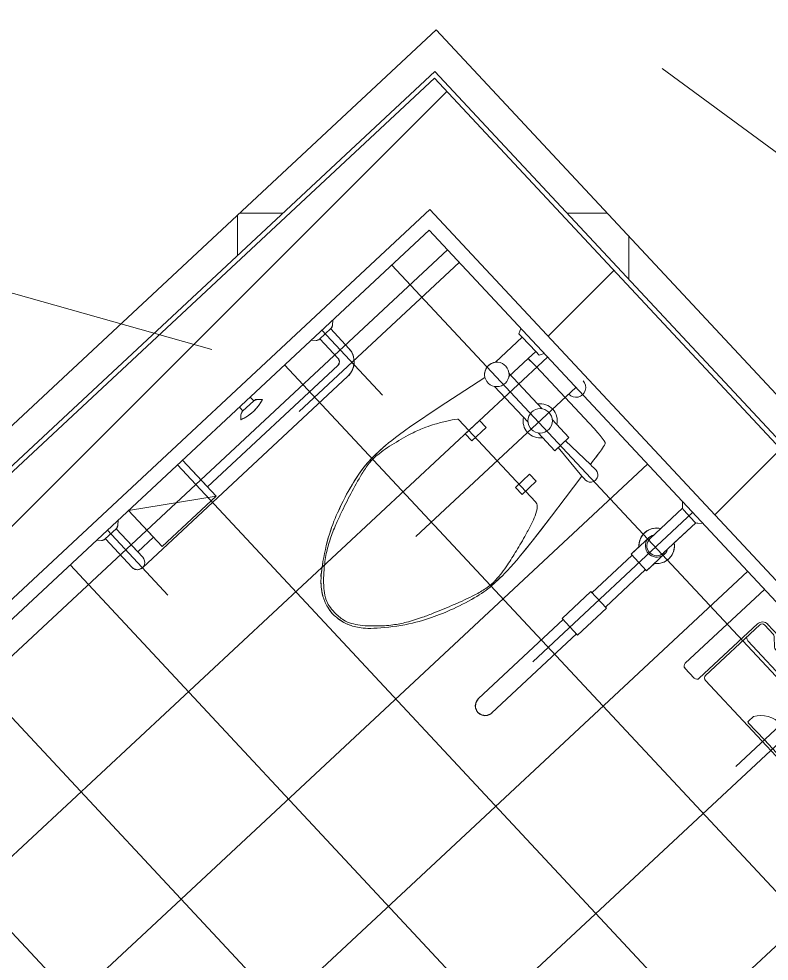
# Model space of a CAD drawing. Header units: millimetres. Extents: x -71377 to 516042, y -145869 to 441446.
# Drawn here: x 253523 to 255057, y 64020 to 65948 of the extents above; entities that cross this region are included whole.
import ezdxf

# ---------------------------------------------------------------- set-up
doc = ezdxf.new("R2010")
doc.units = ezdxf.units.MM
doc.header["$LTSCALE"] = 1000
doc.linetypes.add('_점선_M_', pattern=[3, 1.5, -1.5])
doc.linetypes.add('_점선_S_', pattern=[1.6, 0.8, -0.8])
for name, color, linetype, lineweight in [('A-hat', 251, 'Continuous', 5), ('A-insu', 251, 'Continuous', 5), ('A_bwall', 3, 'Continuous', 5), ('A_fnsh', 5, 'Continuous', 5), ('AA_dash_M_', 7, '_점선_M_', 5), ('AA_오픈', 8, '_점선_S_', 5), ('AA_위생', 4, 'Continuous', 5)]:
    doc.layers.add(name, color=color, linetype=linetype, lineweight=lineweight)
pattern_1 = [(45, (165969.5, 243949.9), (-353.5534, 353.5534), [])]
pattern_2 = [(0, (165969.5, 243949.9), (0, 800), []), (90, (165969.5, 243949.9), (-800, 5e-14), [])]

# ---------------------------------------------------------------- blocks, each defined once
blk = doc.blocks.new('위생기구_유아 - 위생기구_유아-V78-지반층 배치도')
at = {"layer": 'AA_위생'}
for p, q in [((225, 289.6), (225, 68.2)), ((450, 289.6), (450, 0)), ((675, 68.2), (675, 289.6)), ((271.6, 81.8), (271.6, 233.1)), ((278.8, 240.6), (303.9, 240.6)), ((281.5, 246.1), (617.9, 246.1)), ((308.8, 238.8), (325.5, 224.1)), ((574.5, 224.2), (591.2, 238.8)), ((596, 240.6), (621.1, 240.6)), ((628.4, 233.4), (628.4, 82.1)), ((633, 231.7), (633, 68.2)), ((267, 68.2), (267, 231.2)), ((330.3, 222.3), (569.7, 222.3)), ((278.8, 193.2), (621.2, 193.2)), ((422.5, 181.5), (450, 181.5)), ((427.1, 157.9), (427.1, 181.5)), ((450, 181.5), (477.3, 181.5)), ((472.9, 157.9), (472.9, 181.5)), ((413.3, 167.1), (413.3, 172.3)), ((477.5, 157.9), (422.7, 157.9)), ((486.7, 172.3), (486.7, 167.1)), ((399.6, 82), (399.6, 96.1)), ((450, 79.7), (402, 79.7)), ((498.2, 79.7), (450, 79.7)), ((500.4, 96.1), (500.4, 82.1)), ((232.2, 60.9), (259.8, 60.9)), ((621.2, 74.6), (279.3, 74.6)), ((640.2, 60.9), (667.8, 60.9))]:
    blk.add_line(p, q, dxfattribs=at)
for centre, radius, start, end in [((281.5, 231.7), 14.5, 90, 181.8243), ((278.8, 233.4), 7.23, 90, 182.4845), ((304, 233.4), 7.23, 48.6955, 91.0131), ((596, 233.4), 7.23, 90, 131.3096), ((618.5, 231.7), 14.5, 360, 92.6194), ((621.2, 233.4), 7.23, 0, 91.0131), ((330.3, 229.6), 7.23, 228.6955, 270), ((569.7, 229.6), 7.23, 270.0026, 311.3096), ((278.8, 200.4), 7.23, 216.8725, 270), ((621.2, 200.4), 7.23, 270.0026, 323.1327), ((422.5, 172.3), 9.17, 90, 180.4112), ((477.5, 172.3), 9.17, 360, 91.3293), ((422.5, 167.1), 9.17, 180, 271.3293), ((477.5, 167.1), 9.17, 270, 0.4112), ((450, 68.5), 57.5, 28.686, 151.3178), ((278.8, 81.8), 7.23, 180, 273.7338), ((401.9, 82), 2.29, 180, 273.5175), ((498.2, 82), 2.29, 270, 1.3455), ((621.2, 81.8), 7.23, 270, 2.4845), ((232.2, 68.2), 7.23, 180.0026, 270), ((259.8, 68.2), 7.23, 270.0026, 0), ((640.2, 68.2), 7.23, 180.0026, 270), ((667.8, 68.2), 7.23, 270.0026, 0)]:
    blk.add_arc(centre, radius, start, end, dxfattribs=at)
blk = doc.blocks.new('위생기구_큐비클_장애인_ - 위생기구_큐비클_장애인_-8238341-지반층 배치도')
at = {"layer": 'AA_위생'}
for p, q in [((-30, 0), (-30, -2195)), ((0, -2195), (0, 0)), ((-437.9, -14.5), (-38, -8)), ((-437.5, -44.5), (-437.9, -14.5)), ((-45.9, -8.1), (-77.9, -8.7)), ((-71.3, -1.9), (-46, -1.5)), ((-46, -1.5), (-45.9, -8.1)), ((-37.9, -8), (-45.9, -8.1)), ((-38, -8), (-37.5, -38)), ((-36.7, -33.3), (-36.7, -8)), ((-36.7, -8), (-30, -8)), ((-30, -8), (-30, 0)), ((-30, -8), (-30, -40)), ((-37.5, -38), (-437.5, -44.5)), ((-445.2, -58), (-445.3, -56)), ((-444, -52), (-444, -51.3)), ((-441.4, -48.6), (-436.7, -48.5)), ((-437.9, -55), (-436.7, -55.3)), ((-437.9, -55.2), (-436.7, -55.2)), ((-436.7, -55.2), (-437.9, -55.2)), ((-437.5, -44.5), (-397.5, -43.8)), ((-437.4, -48.5), (-437.5, -44.5)), ((-437.5, -44.5), (-437.3, -51.2)), ((-397.4, -47.8), (-437.4, -48.5)), ((-437.4, -55.8), (-437.1, -54.6)), ((-437.3, -55.8), (-437.3, -54.6)), ((-437.3, -54.6), (-437.3, -55.8)), ((-436.7, -48.5), (-432.1, -48.4)), ((-433.4, -48.5), (-399.4, -47.9)), ((-433.3, -55.1), (-433.4, -48.5)), ((-399.4, -47.9), (-433.3, -54.5)), ((-432.1, -48.4), (-433.2, -57.1)), ((-430.7, -63.9), (-428.7, -56.8)), ((-424.6, -54.5), (-400.9, -61)), ((-397.5, -43.8), (-397.4, -47.8)), ((-448, -94.4), (-440.1, -65.5)), ((-435.9, -59.8), (-443.2, -60)), ((-438.3, -59), (-440.1, -65.5)), ((-439, -61.6), (-440.1, -65.5)), ((-440.1, -65.5), (138.7, -223.8)), ((-440.1, -65.5), (-401.5, -76)), ((-400.5, -72.2), (-430.7, -63.9)), ((-425.8, -68.7), (-427.5, -64.8)), ((-400.5, -72.2), (-426.8, -65)), ((-425.9, -69.3), (-425.8, -68.7)), ((-401.5, -76), (-400.5, -72.2)), ((-398.5, -65.1), (-400.5, -72.2)), ((130.7, -252.7), (-448, -94.4)), ((3.7, -144.2), (-33.7, -144.2)), ((-33.7, -144.2), (-33.7, -184.2)), ((-27, -152.2), (-27, -158.8)), ((-21.7, -152.2), (-21.7, -158.8)), ((-9.7, -150.8), (-3, -150.8)), ((3.7, -250.8), (3.7, -144.2)), ((3.7, -168.2), (-33.7, -168.2)), ((3.7, -170.8), (-33.7, -170.8)), ((-32.3, -184.8), (-32.3, -162.2)), ((-32.3, -180.2), (-32.3, -166.8)), ((-32.3, -166.8), (2.3, -166.8)), ((-24.3, -166.8), (-32.3, -166.8)), ((-32.3, -166.8), (-32.3, -180.2)), ((-29, -158.8), (-27.7, -158.8)), ((-28.3, -188.2), (-28.3, -158.8)), ((-24.3, -162.2), (-24.3, -184.8)), ((-24.3, -180.2), (-24.3, -166.8)), ((-20.3, -161.5), (-20.3, -187.2)), ((-17.7, -160.2), (-19, -160.2)), ((-17.7, -158.2), (-17.7, -160.2)), ((-17.7, -166.8), (-17.7, -160.2)), ((-13, -157.5), (-17, -157.5)), ((-12.3, -160.2), (-12.3, -158.2)), ((-11, -160.2), (-12.3, -160.2)), ((-12.3, -166.8), (-12.3, -160.2)), ((-9.7, -156.2), (-3, -156.2)), ((-9.7, -161.5), (-9.7, -187.2)), ((-5.7, -184.8), (-5.7, -162.2)), ((2.3, -166.8), (-5.7, -166.8)), ((-5.7, -166.8), (-5.7, -180.2)), ((-2.3, -158.8), (-1, -158.8)), ((-1.7, -188.2), (-1.7, -158.8)), ((2.3, -162.2), (2.3, -184.8)), ((2.3, -166.8), (2.3, -180.2)), ((2.3, -180.2), (2.3, -166.8)), ((2.3, -180.2), (-32.3, -180.2)), ((-32.3, -180.2), (-24.3, -180.2)), ((-27.7, -188.2), (-29, -188.2)), ((-28.3, -192), (-28.3, -203)), ((-22.6, -189.9), (-27.2, -190.6)), ((-15, -193.5), (-25.7, -192.2)), ((-7.4, -189.9), (-2.8, -190.6)), ((-5.7, -180.2), (2.3, -180.2)), ((-1, -188.2), (-2.3, -188.2)), ((-1.7, -192), (-1.7, -203)), ((-33.7, -210.8), (-33.7, -250.8)), ((-32.3, -210.2), (-32.3, -232.8)), ((-27.7, -206.8), (-29, -206.8)), ((-27.2, -204.4), (-22.6, -205.1)), ((-15, -201.5), (-25.7, -202.8)), ((-24.3, -232.8), (-24.3, -210.2)), ((-20.3, -207.8), (-20.3, -233.5)), ((-15.6, -197.5), (-14.4, -197.5)), ((-15, -196.9), (-15, -198.1)), ((-9.7, -207.8), (-9.7, -233.5)), ((-2.8, -204.4), (-7.4, -205.1)), ((-5.7, -210.2), (-5.7, -232.8)), ((-1, -206.8), (-2.3, -206.8)), ((2.3, -232.8), (2.3, -210.2)), ((3.7, -224.2), (-33.7, -224.2)), ((3.7, -226.8), (-33.7, -226.8)), ((2.3, -214.8), (-32.3, -214.8)), ((-32.3, -214.8), (-32.3, -228.2)), ((-32.3, -228.2), (-32.3, -214.8)), ((-32.3, -214.8), (-24.3, -214.8)), ((-32.3, -228.2), (2.3, -228.2)), ((-24.3, -228.2), (-32.3, -228.2)), ((-24.3, -214.8), (-24.3, -228.2)), ((-17.7, -228.2), (-17.7, -234.8)), ((-12.3, -228.2), (-12.3, -234.8)), ((-5.7, -214.8), (2.3, -214.8)), ((2.3, -228.2), (-5.7, -228.2)), ((2.3, -228.2), (2.3, -214.8)), ((2.3, -214.8), (2.3, -228.2)), ((138.7, -223.8), (130.7, -252.7)), ((-29, -236.2), (-27.7, -236.2)), ((-27, -242.8), (-27, -236.2)), ((-21.7, -242.8), (-21.7, -236.2)), ((-17.7, -234.8), (-19, -234.8)), ((-17.7, -236.8), (-17.7, -234.8)), ((-13, -237.5), (-17, -237.5)), ((-11, -234.8), (-12.3, -234.8)), ((-12.3, -234.8), (-12.3, -236.8)), ((-9.7, -238.8), (-3, -238.8)), ((-9.7, -244.2), (-3, -244.2)), ((-2.3, -236.2), (-1, -236.2)), ((-33.7, -250.8), (3.7, -250.8)), ((5.5, -281.5), (1.5, -281.5)), ((1.5, -281.5), (1.5, -321.5)), ((5.5, -321.5), (5.5, -281.5)), ((5.5, -317.5), (5.5, -283.5)), ((5.5, -283.5), (11.5, -317.5)), ((5.5, -321.5), (1.5, -321.5)), ((1.5, -321.5), (8.2, -321.5)), ((8.2, -321.5), (1.5, -321.5)), ((1.5, -321.5), (5.5, -321.5)), ((1.5, -321.5), (1.5, -361.5)), ((5.5, -320.8), (5.5, -316.2)), ((5.5, -316.2), (14.2, -317.5)), ((12.1, -317.5), (5.5, -317.5)), ((5.5, -325.5), (5.5, -320.8)), ((11.6, -321.5), (12.7, -321.5)), ((12.7, -321.5), (11.6, -321.5)), ((11.6, -321.5), (12.7, -321.5)), ((12.1, -322.1), (12.1, -320.9)), ((12.1, -320.9), (12.1, -322.1)), ((12.1, -322.1), (12.1, -320.9)), ((16.8, -320.2), (16.8, -327.5)), ((5.5, -361.5), (5.5, -330.2)), ((5.5, -330.2), (12.8, -330.2)), ((5.5, -361.5), (5.5, -334.2)), ((8.8, -328.2), (8.2, -328.2)), ((14.8, -329.5), (12.8, -329.5)), ((16.1, -333.5), (16.1, -358.2)), ((1.5, -361.5), (5.5, -361.5)), ((12.8, -361.5), (5.5, -361.5)), ((-30, -400), (0, -400)), ((0, -400), (-30, -400)), ((3.7, -658.7), (-33.7, -658.7)), ((-33.7, -658.7), (-33.7, -698.7)), ((-29, -673.3), (-27.7, -673.3)), ((-28.3, -702.7), (-28.3, -673.3)), ((-27, -666.7), (-27, -673.3)), ((-21.7, -666.7), (-21.7, -673.3)), ((-17.7, -674.7), (-19, -674.7)), ((-17.7, -672.7), (-17.7, -674.7)), ((-17.7, -681.3), (-17.7, -674.7)), ((-13, -672), (-17, -672)), ((-12.3, -674.7), (-12.3, -672.7)), ((-11, -674.7), (-12.3, -674.7)), ((-12.3, -681.3), (-12.3, -674.7)), ((-9.7, -665.3), (-3, -665.3)), ((-9.7, -670.7), (-3, -670.7)), ((-2.3, -673.3), (-1, -673.3)), ((-1.7, -702.7), (-1.7, -673.3)), ((3.7, -765.3), (3.7, -658.7)), ((3.7, -682.7), (-33.7, -682.7)), ((3.7, -685.3), (-33.7, -685.3)), ((-32.3, -699.3), (-32.3, -676.7)), ((-32.3, -694.7), (-32.3, -681.3)), ((-32.3, -681.3), (2.3, -681.3)), ((-24.3, -681.3), (-32.3, -681.3)), ((-32.3, -681.3), (-32.3, -694.7)), ((-24.3, -676.7), (-24.3, -699.3)), ((-24.3, -694.7), (-24.3, -681.3)), ((-20.3, -676), (-20.3, -701.7)), ((-9.7, -676), (-9.7, -701.7)), ((-5.7, -699.3), (-5.7, -676.7)), ((2.3, -681.3), (-5.7, -681.3)), ((-5.7, -681.3), (-5.7, -694.7)), ((2.3, -676.7), (2.3, -699.3)), ((2.3, -681.3), (2.3, -694.7)), ((2.3, -694.7), (2.3, -681.3)), ((2.3, -694.7), (-32.3, -694.7)), ((-32.3, -694.7), (-24.3, -694.7)), ((-27.7, -702.7), (-29, -702.7)), ((-28.3, -706.5), (-28.3, -717.5)), ((-22.6, -704.4), (-27.2, -705.1)), ((-15, -708), (-25.7, -706.7)), ((-15.6, -712), (-14.4, -712)), ((-15, -711.4), (-15, -712.6)), ((-7.4, -704.4), (-2.8, -705.1)), ((-5.7, -694.7), (2.3, -694.7)), ((-1, -702.7), (-2.3, -702.7)), ((-1.7, -706.5), (-1.7, -717.5)), ((-33.7, -725.3), (-33.7, -765.3)), ((-32.3, -724.7), (-32.3, -747.3)), ((2.3, -729.3), (-32.3, -729.3)), ((-32.3, -729.3), (-32.3, -742.7)), ((-32.3, -742.7), (-32.3, -729.3)), ((-32.3, -729.3), (-24.3, -729.3)), ((-27.7, -721.3), (-29, -721.3)), ((-27.2, -718.9), (-22.6, -719.6)), ((-15, -716), (-25.7, -717.3)), ((-24.3, -747.3), (-24.3, -724.7)), ((-24.3, -729.3), (-24.3, -742.7)), ((-20.3, -722.3), (-20.3, -748)), ((-9.7, -722.3), (-9.7, -748)), ((-2.8, -718.9), (-7.4, -719.6)), ((-5.7, -724.7), (-5.7, -747.3)), ((-5.7, -729.3), (2.3, -729.3)), ((-1, -721.3), (-2.3, -721.3)), ((-1.7, -721.3), (-1.7, -750.7)), ((2.3, -747.3), (2.3, -724.7)), ((2.3, -742.7), (2.3, -729.3)), ((2.3, -729.3), (2.3, -742.7)), ((3.7, -738.7), (-33.7, -738.7)), ((3.7, -741.3), (-33.7, -741.3)), ((-32.3, -742.7), (2.3, -742.7)), ((-24.3, -742.7), (-32.3, -742.7)), ((-29, -750.7), (-27.7, -750.7)), ((-27, -757.3), (-27, -750.7)), ((-21.7, -757.3), (-21.7, -750.7)), ((-17.7, -749.3), (-19, -749.3)), ((-17.7, -742.7), (-17.7, -749.3)), ((-17.7, -751.3), (-17.7, -749.3)), ((-12.3, -742.7), (-12.3, -749.3)), ((-11, -749.3), (-12.3, -749.3)), ((-12.3, -749.3), (-12.3, -751.3)), ((2.3, -742.7), (-5.7, -742.7)), ((-2.3, -750.7), (-1, -750.7)), ((-33.7, -765.3), (3.7, -765.3)), ((-13, -752), (-17, -752)), ((-9.7, -753.3), (-3, -753.3)), ((-9.7, -758.7), (-3, -758.7)), ((-30, -1000), (0, -1000))]:
    blk.add_line(p, q, dxfattribs=at)
for centre, radius in [((-437.3, -55.2), 4), ((-437.3, -55.2), 4), ((-437.3, -55.2), 2.67), ((-437.3, -55.2), 2.67), ((-437.3, -55.2), 2.67), ((-428, -59.1), 2.67), ((-15, -197.5), 6.67), ((-15, -197.5), 5.33), ((-7, -184.2), 4), ((-7, -184.2), 2), ((-23, -220.2), 4), ((-23, -220.2), 2), ((12.1, -321.5), 4), ((12.1, -321.5), 4), ((12.1, -321.5), 2.67), ((12.1, -321.5), 2.67), ((12.1, -321.5), 2.67), ((-15, -712), 6.67), ((-15, -712), 5.33), ((-7, -698.7), 4), ((-7, -698.7), 2), ((-23, -734.7), 4), ((-23, -734.7), 2)]:
    blk.add_circle(centre, radius, dxfattribs=at)
for centre, radius, start, end in [((-71.2, -8.6), 6.67, 90.9654, 180.7768), ((-30, -33.3), 6.67, 180, 270), ((-446.3, -53.5), 2.74, 292.1472, 32.9137), ((-441.3, -51.3), 2.67, 90.9654, 180.9654), ((-435.9, -57.2), 2.67, 270.9654, 0.9654), ((-423.2, -55.4), 10.2, 184.7885, 249.4834), ((-425.5, -57.7), 3.33, 74.7045, 164.7045), ((-443.2, -58), 2, 180.9654, 270.9654), ((-401.7, -64.2), 3.33, 344.7045, 74.7045), ((-24.3, -152.2), 2.67, 360, 180), ((-9.7, -153.5), 2.67, 90, 270), ((-3, -153.5), 2.67, 270, 90), ((-29, -162.2), 3.33, 90, 180), ((-27.7, -162.2), 3.33, 0, 90), ((-24.3, -158.8), 2.67, 180, 0), ((-19, -161.5), 1.33, 90, 180), ((-17, -158.2), 0.667, 90, 180), ((-13, -158.2), 0.667, 0, 90), ((-11, -161.5), 1.33, 0, 90), ((-2.3, -162.2), 3.33, 90, 180), ((-1, -162.2), 3.33, 0, 90), ((-25, -183.5), 8.69, 184.3987, 265.6013), ((-29, -184.8), 3.33, 180, 270), ((-27, -192), 1.33, 99.4623, 180), ((-27.7, -184.8), 3.33, 270, 0), ((-23, -187.2), 2.67, 279.4623, 360), ((-7, -187.2), 2.67, 180, 260.5377), ((-2.3, -184.8), 3.33, 180, 270), ((-3, -192), 1.33, 0, 80.5377), ((-1, -184.8), 3.33, 270, 360), ((-25, -211.5), 8.69, 94.3987, 175.6013), ((-29, -210.2), 3.33, 90, 180), ((-27, -203), 1.33, 180, 260.5377), ((-27.7, -210.2), 3.33, 0, 90), ((-23, -207.8), 2.67, 0, 80.5377), ((-15, -197.5), 4, 270, 90), ((-7, -207.8), 2.67, 99.4623, 180), ((-2.3, -210.2), 3.33, 90, 180), ((-3, -203), 1.33, 279.4623, 0), ((-1, -210.2), 3.33, 0, 90), ((-1.9, -214.9), 0.0667, 296.5651, 90), ((-29, -232.8), 3.33, 180, 270), ((-27.7, -232.8), 3.33, 270, 0), ((-24.3, -236.2), 2.67, 0, 180), ((-24.3, -242.8), 2.67, 180, 0), ((-19, -233.5), 1.33, 180, 270), ((-17, -236.8), 0.667, 180, 270), ((-13, -236.8), 0.667, 270, 0), ((-9.7, -241.5), 2.67, 90, 270), ((-11, -233.5), 1.33, 270, 0), ((-2.3, -232.8), 3.33, 180, 270), ((-3, -241.5), 2.67, 270, 90), ((-1, -232.8), 3.33, 270, 0), ((8.2, -325.5), 2.67, 180, 270), ((10.3, -330.5), 2.74, 21.1818, 121.9483), ((14.2, -320.2), 2.67, 360, 90), ((14.8, -327.5), 2, 270, 0), ((12.8, -333.5), 3.33, 0, 90), ((12.8, -358.2), 3.33, 270, 0), ((-29, -676.7), 3.33, 90, 180), ((-27.7, -676.7), 3.33, 0, 90), ((-24.3, -666.7), 2.67, 0, 180), ((-24.3, -673.3), 2.67, 180, 360), ((-19, -676), 1.33, 90, 180), ((-17, -672.7), 0.667, 90, 180), ((-13, -672.7), 0.667, 0, 90), ((-9.7, -668), 2.67, 90, 270), ((-11, -676), 1.33, 0, 90), ((-2.3, -676.7), 3.33, 90, 180), ((-3, -668), 2.67, 270, 90), ((-1, -676.7), 3.33, 0, 90), ((-25, -698), 8.69, 184.3987, 265.6013), ((-29, -699.3), 3.33, 180, 270), ((-27, -706.5), 1.33, 99.4623, 180), ((-27.7, -699.3), 3.33, 270, 0), ((-23, -701.7), 2.67, 279.4623, 360), ((-15, -712), 4, 270, 90), ((-7, -701.7), 2.67, 180, 260.5377), ((-2.3, -699.3), 3.33, 180, 270), ((-3, -706.5), 1.33, 0, 80.5377), ((-1, -699.3), 3.33, 270, 0), ((-25, -726), 8.69, 94.3987, 175.6013), ((-29, -724.7), 3.33, 90, 180), ((-27, -717.5), 1.33, 180, 260.5377), ((-27.7, -724.7), 3.33, 360, 90), ((-23, -722.3), 2.67, 0, 80.5377), ((-7, -722.3), 2.67, 99.4623, 180), ((-2.3, -724.7), 3.33, 90, 180), ((-3, -717.5), 1.33, 279.4623, 360), ((-1, -724.7), 3.33, 360, 90), ((-29, -747.3), 3.33, 180, 270), ((-27.7, -747.3), 3.33, 270, 360), ((-24.3, -750.7), 2.67, 0, 180), ((-19, -748), 1.33, 180, 270), ((-17, -751.3), 0.667, 180, 270), ((-13, -751.3), 0.667, 270, 360), ((-11, -748), 1.33, 270, 0), ((-2.3, -747.3), 3.33, 180, 270), ((-1, -747.3), 3.33, 270, 360), ((-24.3, -757.3), 2.67, 180, 0), ((-9.7, -756), 2.67, 90, 270), ((-3, -756), 2.67, 270, 90)]:
    blk.add_arc(centre, radius, start, end, dxfattribs=at)
blk = doc.blocks.new('위생기구_장애인변기 - 위생기구_장애인변기-V76-지반층 배치도')
at = {"layer": 'AA_위생'}
for p, q in [((90, 0), (90, -447.2)), ((280, -10), (275, 0)), ((275, 0), (280, -10)), ((280, -10), (275, 0)), ((345, 0), (340, -10)), ((340, -10), (345, 0)), ((340, -10), (345, 0)), ((345, 0), (340, -10)), ((440, 0), (440, -447.2)), ((290, -10), (280, -10)), ((280, -10), (290, -10)), ((290, -10), (280, -10)), ((290, -85), (290, -10)), ((290, -85), (290, -10)), ((290, -10), (330, -10)), ((290, -10), (290, -85)), ((340, -10), (330, -10)), ((330, -10), (330, -31.3)), ((330, -31.3), (330, -10)), ((330, -10), (340, -10)), ((330, -31.3), (330, -10)), ((330, -10), (340, -10)), ((340, -10), (330, -10)), ((330, -10), (330, -31.3)), ((759.8, 0), (766.9, -7.1)), ((759.8, 0), (766.9, -7.1)), ((766.9, -7.1), (769.4, -9)), ((769.4, -9), (769.4, -69.6)), ((769.4, -9), (769.4, -100)), ((806, -10.1), (774, -10.1)), ((790, 0), (790, -447.2)), ((809.7, -9.3), (813.1, -7.1)), ((809.7, -69.7), (809.7, -9.3)), ((809.7, -9.3), (809.7, -100)), ((813.1, -7.1), (820.2, 0)), ((813.1, -7.1), (820.2, 0)), ((330, -31.3), (341.6, -30.6)), ((334.5, -31), (330, -31.3)), ((330, -31.3), (334.5, -31)), ((330, -85), (330, -31.3)), ((341.6, -30.6), (334.5, -31)), ((334.5, -31), (341.6, -30.6)), ((341.6, -30.6), (353.2, -30.2)), ((353.2, -30.2), (341.6, -30.6)), ((341.6, -30.6), (353.2, -30.2)), ((353.2, -30.2), (440, -30.2)), ((440, -30.2), (353.2, -30.2)), ((353.2, -30.2), (440, -30.2)), ((440, -30.1), (526.8, -30.1)), ((526.8, -30.2), (440, -30.2)), ((440, -30.2), (526.8, -30.2)), ((526.8, -30.1), (538.4, -30.6)), ((538.4, -30.6), (526.8, -30.2)), ((526.8, -30.2), (538.4, -30.6)), ((538.4, -30.6), (545.5, -31)), ((545.5, -31), (538.4, -30.6)), ((538.4, -30.6), (545.5, -31)), ((545.5, -31), (552.6, -31.5)), ((552.6, -31.5), (545.5, -31)), ((545.5, -31), (552.6, -31.5)), ((552.6, -31.5), (559.1, -32.1)), ((559.1, -32.1), (552.6, -31.5)), ((552.6, -31.5), (559.1, -32.1)), ((559.1, -32.1), (563.2, -33)), ((563.2, -33), (559.1, -32.1)), ((559.1, -32.1), (563.2, -33)), ((563.2, -33), (564.8, -34.7)), ((564.8, -34.7), (563.2, -33)), ((563.2, -33), (564.8, -34.7)), ((564.8, -34.7), (566.1, -37.6)), ((566.1, -37.6), (564.8, -34.7)), ((564.8, -34.7), (566.1, -37.6)), ((566.1, -37.6), (567.1, -41.1)), ((567.1, -41.1), (566.1, -37.6)), ((566.1, -37.6), (567.1, -41.1)), ((567.1, -41.1), (567.9, -44.7)), ((567.9, -44.7), (567.1, -41.1)), ((567.1, -41.1), (567.9, -44.7)), ((567.9, -44.7), (568.8, -49)), ((568.8, -49), (567.9, -44.7)), ((567.9, -44.7), (568.8, -49)), ((568.8, -49), (570.1, -55.5)), ((570.1, -55.5), (568.8, -49)), ((568.8, -49), (570.1, -55.5)), ((570.1, -55.5), (570.9, -59.7)), ((570.9, -59.7), (570.1, -55.5)), ((570.1, -55.5), (570.9, -59.7)), ((570.9, -59.7), (571.7, -64.5)), ((571.7, -64.2), (570.9, -59.7)), ((570.9, -59.7), (571.7, -64.2)), ((572.6, -69.2), (571.7, -64.2)), ((571.7, -64.2), (572.6, -69.2)), ((571.7, -64.5), (572.6, -69.2)), ((572.6, -69.2), (573.6, -75)), ((573.6, -75), (572.6, -69.2)), ((572.6, -69.2), (573.6, -75)), ((573.6, -75), (574.7, -80.9)), ((574.7, -80.9), (573.6, -75)), ((573.6, -75), (574.7, -80.9)), ((761.9, -76.3), (756.5, -84.7)), ((769.4, -69.6), (761.9, -76.3)), ((815.6, -74.6), (809.7, -69.7)), ((821.5, -82.6), (815.6, -74.6)), ((285.2, -96.7), (286.1, -92.6)), ((286.1, -92.6), (285.2, -96.7)), ((286.1, -92.6), (288.9, -86.8)), ((287.7, -88.6), (286.1, -92.6)), ((290, -85), (287.7, -88.6)), ((288.9, -86.8), (290, -85)), ((325, -80), (425, -80)), ((455, -80), (505, -80)), ((505, -80), (505, -120)), ((505, -90), (575.6, -85.8)), ((574.7, -80.9), (575.6, -85.8)), ((575.6, -85.8), (574.7, -80.9)), ((574.7, -80.9), (575.6, -85.8)), ((575.6, -85.8), (580.8, -85.5)), ((580.8, -85.5), (575.6, -85.8)), ((575.6, -85.8), (580.8, -85.5)), ((580.8, -85.5), (583.8, -85.4)), ((583.8, -85.4), (580.8, -85.5)), ((580.8, -85.5), (583.8, -85.4)), ((583.8, -85.4), (587.4, -85.2)), ((587.4, -85.2), (583.8, -85.4)), ((583.8, -85.4), (587.4, -85.2)), ((587.4, -85.2), (591.7, -85)), ((591.7, -85), (587.4, -85.2)), ((587.4, -85.2), (591.7, -85)), ((591.7, -85), (596, -85.9)), ((596, -85.9), (591.7, -85)), ((591.7, -85), (596, -85.9)), ((596, -85.9), (600, -88.1)), ((600, -88.1), (596, -85.9)), ((596, -85.9), (600, -88.1)), ((600, -88.1), (603, -91.1)), ((603, -91.1), (600, -88.1)), ((600, -88.1), (603, -91.1)), ((603.1, -91.2), (603, -91.1)), ((603, -91.1), (604.7, -94.2)), ((604.7, -94.2), (603, -91.1)), ((603, -91.1), (604.7, -94.2)), ((604.7, -94.2), (605.6, -96.8)), ((605.6, -96.8), (604.7, -94.2)), ((604.7, -94.2), (605.6, -96.8)), ((753.6, -94.2), (753.4, -104.2)), ((756.5, -84.7), (753.6, -94.2)), ((825, -92), (821.5, -82.6)), ((825.9, -102), (825, -92)), ((285.2, -96.7), (285, -101)), ((285, -101), (285.6, -105.2)), ((285.3, -103.1), (285.2, -96.7)), ((286.2, -107.3), (285.3, -103.1)), ((285.6, -105.2), (286.8, -109.3)), ((288.7, -113.1), (286.2, -107.3)), ((286.8, -109.3), (288.7, -113.1)), ((291.3, -116.6), (288.7, -113.1)), ((288.7, -113.1), (291.3, -116.6)), ((580.8, -114.5), (505, -110)), ((583.8, -114.6), (580.8, -114.5)), ((580.8, -114.5), (590.6, -170.6)), ((590.6, -170.6), (580.8, -114.5)), ((590.6, -170.6), (580.8, -114.5)), ((580.8, -114.5), (583.8, -114.6)), ((583.8, -114.6), (580.8, -114.5)), ((587.4, -114.8), (583.8, -114.6)), ((583.8, -114.6), (587.4, -114.8)), ((587.4, -114.8), (583.8, -114.6)), ((591.7, -115), (587.4, -114.8)), ((587.4, -114.8), (591.7, -115)), ((591.7, -115), (587.4, -114.8)), ((596, -114.1), (591.7, -115)), ((591.7, -115), (596, -114.1)), ((596, -114.1), (591.7, -115)), ((600, -111.9), (596, -114.1)), ((596, -114.1), (600, -111.9)), ((600, -111.9), (596, -114.1)), ((603, -108.9), (600, -111.9)), ((600, -111.9), (603, -108.9)), ((603, -108.9), (600, -111.9)), ((604.7, -105.8), (603, -108.9)), ((603, -108.9), (604.7, -105.8)), ((604.7, -105.8), (603, -108.9)), ((605.6, -103.2), (604.7, -105.8)), ((604.7, -105.8), (605.6, -103.2)), ((605.6, -103.2), (604.7, -105.8)), ((605.6, -96.8), (605.9, -99)), ((605.9, -99), (605.6, -96.8)), ((605.6, -96.8), (605.9, -99)), ((605.9, -101), (605.6, -103.2)), ((605.6, -103.2), (605.9, -101)), ((605.9, -101), (605.6, -103.2)), ((605.9, -99), (605.9, -101)), ((605.9, -100), (605.9, -99)), ((605.9, -99), (605.9, -100)), ((605.9, -101), (605.9, -100)), ((605.9, -100), (605.9, -101)), ((753.4, -104.2), (755.9, -113.9)), ((755.9, -113.9), (760.9, -122.5)), ((766.4, -150), (766.4, -100)), ((812.7, -97.7), (812.7, -150)), ((819.5, -120.7), (824, -111.8)), ((824, -111.8), (825.9, -102)), ((289.4, -170.6), (297.9, -121.9)), ((297.9, -121.9), (289.4, -170.6)), ((294.4, -119.5), (291.3, -116.6)), ((291.3, -116.6), (294.4, -119.5)), ((297.9, -121.9), (294.4, -119.5)), ((294.4, -119.5), (297.9, -121.9)), ((325, -120), (425, -120)), ((505, -120), (455, -120)), ((760.9, -122.5), (766.4, -128.1)), ((766.4, -128.1), (766.4, -150)), ((812.7, -128.1), (819.5, -120.7)), ((812.7, -150), (812.7, -128.1)), ((766.4, -150), (769.4, -150)), ((812.7, -150), (766.4, -150)), ((769.4, -150), (769.4, -262.3)), ((769.4, -150), (769.4, -262.3)), ((809.7, -262.3), (809.7, -150)), ((809.7, -150), (812.7, -150)), ((809.7, -150), (809.7, -262.3)), ((281.6, -215.9), (289.4, -170.6)), ((289.4, -170.6), (281.6, -215.9)), ((289.4, -170.6), (281.6, -215.9)), ((590.6, -170.6), (598.4, -215.9)), ((598.4, -215.9), (590.6, -170.6)), ((598.4, -215.9), (590.6, -170.6)), ((355, -230), (355, -190)), ((355, -190), (375, -190)), ((375, -190), (375, -230)), ((525, -190), (505, -190)), ((505, -190), (505, -230)), ((525, -230), (525, -190)), ((275.6, -251.7), (281.6, -215.9)), ((281.6, -215.9), (275.6, -251.7)), ((281.6, -215.9), (275.6, -251.7)), ((325, -220), (555, -220)), ((375, -230), (355, -230)), ((505, -230), (525, -230)), ((598.4, -215.9), (608.8, -279.6)), ((604.4, -251.7), (598.4, -215.9)), ((604.4, -251.7), (598.4, -215.9)), ((0, -269.8), (7.1, -276.9)), ((7.1, -276.9), (0, -269.8)), ((271.2, -279.6), (275.6, -251.7)), ((275.6, -251.7), (271.2, -279.6)), ((275.6, -251.7), (271.2, -279.6)), ((608.8, -279.6), (604.4, -251.7)), ((608.8, -279.6), (604.4, -251.7)), ((769.4, -262.3), (766.4, -262.3)), ((766.4, -262.3), (766.4, -342.9)), ((812.7, -262.3), (766.4, -262.3)), ((766.4, -262.3), (766.4, -342.9)), ((812.7, -262.3), (809.7, -262.3)), ((812.7, -342.9), (812.7, -262.3)), ((812.7, -342.9), (812.7, -262.3)), ((7.1, -276.9), (10.1, -284)), ((10.1, -284), (10.1, -284.9)), ((10.1, -284), (10.1, -316)), ((10.1, -284.9), (64.8, -284.9)), ((64.8, -284.9), (10.1, -284.9)), ((64.8, -284.9), (74.7, -286.1)), ((74.7, -286.1), (84, -289.8)), ((268, -300.8), (271.2, -279.6)), ((271.2, -279.6), (268, -300.8)), ((271.2, -279.6), (268, -300.8)), ((608.8, -279.6), (614.2, -317)), ((612, -300.8), (608.8, -279.6)), ((612, -300.8), (608.8, -279.6)), ((0, -300), (181.6, -300)), ((84, -289.8), (92.2, -295.6)), ((92.2, -295.6), (98.6, -303.2)), ((98.6, -303.2), (103, -312.2)), ((265.8, -317), (268, -300.8)), ((268, -300.8), (265.8, -317)), ((268, -300.8), (265.8, -317)), ((614.2, -317), (612, -300.8)), ((614.2, -317), (612, -300.8)), ((7.1, -323.1), (0, -330.2)), ((0, -330.2), (7.1, -323.1)), ((10.1, -316), (7.1, -323.1)), ((64.8, -315.1), (10.1, -315.1)), ((10.1, -315.1), (10.1, -316)), ((64.8, -315.1), (10.1, -315.1)), ((71.9, -318.1), (64.8, -315.1)), ((74.9, -325.2), (71.9, -318.1)), ((74.9, -689.4), (74.9, -325.2)), ((74.9, -325.2), (74.9, -689.4)), ((103, -312.2), (105, -322)), ((105, -322), (105.1, -325.2)), ((105.1, -325.2), (105.1, -899.8)), ((105.1, -325.2), (105.1, -899.8)), ((264.3, -329.5), (265.8, -317)), ((265.8, -317), (264.3, -329.5)), ((265.8, -317), (264.3, -329.5)), ((614.2, -317), (615.7, -329.5)), ((615.7, -329.5), (614.2, -317)), ((615.7, -329.5), (614.2, -317)), ((262.4, -349), (263.2, -339.8)), ((263.2, -339.8), (262.4, -349)), ((263.2, -339.8), (262.4, -349)), ((263.2, -339.8), (264.3, -329.5)), ((264.3, -329.5), (263.2, -339.8)), ((264.3, -329.5), (263.2, -339.8)), ((615.7, -329.5), (617.6, -349)), ((616.8, -339.8), (615.7, -329.5)), ((616.8, -339.8), (615.7, -329.5)), ((617.6, -349), (616.8, -339.8)), ((617.6, -349), (616.8, -339.8)), ((766.4, -342.9), (769.4, -342.9)), ((766.4, -342.9), (812.7, -342.9)), ((769.4, -342.9), (769.4, -580)), ((769.4, -342.9), (769.4, -580)), ((809.7, -580), (809.7, -342.9)), ((809.7, -342.9), (812.7, -342.9)), ((809.7, -342.9), (809.7, -580)), ((261.3, -365.4), (261, -372.7)), ((261.3, -365.4), (261, -372.7)), ((261.1, -369), (261.3, -365.4)), ((261.3, -365.4), (261.8, -357.5)), ((261.8, -357.5), (261.3, -365.4)), ((261.8, -357.5), (261.3, -365.4)), ((261.8, -357.5), (262.4, -349)), ((262.4, -349), (261.8, -357.5)), ((262.4, -349), (261.8, -357.5)), ((617.6, -349), (618.2, -357.5)), ((618.2, -357.5), (617.6, -349)), ((618.2, -357.5), (617.6, -349)), ((618.2, -357.5), (618.7, -365.4)), ((618.7, -365.4), (618.2, -357.5)), ((618.7, -365.4), (618.2, -357.5)), ((618.7, -365.4), (619, -372.7)), ((619, -372.7), (618.7, -365.4)), ((619, -372.7), (618.7, -365.4)), ((260.7, -385.8), (260.9, -376.1)), ((260.8, -379.5), (260.7, -385.8)), ((260.8, -379.5), (260.7, -385.8)), ((261, -372.7), (260.8, -379.5)), ((261, -372.7), (260.8, -379.5)), ((260.9, -376.1), (261.1, -369)), ((619, -372.7), (619, -379.5)), ((619.2, -379.5), (619, -372.7)), ((619.2, -379.5), (619, -372.7)), ((619, -379.5), (619.3, -394.5)), ((619.3, -385.8), (619.2, -379.5)), ((619.3, -385.8), (619.2, -379.5)), ((260.9, -407.6), (260.7, -385.8)), ((260.7, -385.8), (260.7, -391.7)), ((260.7, -385.8), (260.7, -391.7)), ((260.7, -391.7), (260.8, -397.3)), ((260.7, -391.7), (260.8, -397.3)), ((260.8, -397.3), (260.9, -402.7)), ((260.8, -397.3), (260.9, -402.7)), ((261.6, -412.9), (260.9, -402.7)), ((260.9, -402.7), (260.9, -407.6)), ((260.9, -402.7), (261.2, -407.9)), ((260.9, -402.7), (261.2, -407.9)), ((619.1, -402.7), (618.8, -407.9)), ((618.8, -407.9), (619.1, -402.7)), ((618.8, -407.9), (619.1, -402.7)), ((619.3, -394.5), (619.1, -402.7)), ((619.1, -402.7), (619.2, -397.3)), ((619.1, -402.7), (619.2, -397.3)), ((619.2, -397.3), (619.3, -391.7)), ((619.2, -397.3), (619.3, -391.7)), ((619.3, -391.7), (619.3, -385.8)), ((619.3, -391.7), (619.3, -385.8)), ((261.2, -407.9), (261.6, -412.9)), ((261.2, -407.9), (261.6, -412.9)), ((262.7, -423.1), (261.6, -412.9)), ((261.6, -412.9), (262, -418)), ((261.6, -412.9), (262, -418)), ((262, -418), (262.7, -423.1)), ((262, -418), (262.7, -423.1)), ((263.9, -431.1), (262.7, -423.1)), ((262.7, -423.1), (263.5, -428.4)), ((262.7, -423.1), (263.5, -428.4)), ((617.3, -423.1), (616.5, -428.4)), ((616.5, -428.4), (617.3, -423.1)), ((616.5, -428.4), (617.3, -423.1)), ((618, -418), (617.3, -423.1)), ((617.3, -423.1), (618, -418)), ((617.3, -423.1), (618, -418)), ((618.4, -412.9), (618, -418)), ((618, -418), (618.4, -412.9)), ((618, -418), (618.4, -412.9)), ((618.8, -407.9), (618.4, -412.9)), ((618.4, -412.9), (618.8, -407.9)), ((618.4, -412.9), (618.8, -407.9)), ((263.5, -428.4), (264.4, -433.9)), ((263.5, -428.4), (264.4, -433.9)), ((265.3, -438.2), (263.9, -431.1)), ((264.4, -433.9), (265.6, -439.6)), ((264.4, -433.9), (265.6, -439.6)), ((266.9, -445.7), (265.3, -438.2)), ((265.6, -439.6), (266.9, -445.7)), ((265.6, -439.6), (266.9, -445.7)), ((614.4, -439.6), (613.1, -445.7)), ((613.1, -445.7), (614.4, -439.6)), ((613.1, -445.7), (614.4, -439.6)), ((615.6, -433.9), (614.4, -439.6)), ((614.4, -439.6), (615.6, -433.9)), ((614.4, -439.6), (615.6, -433.9)), ((616.5, -428.4), (615.6, -433.9)), ((615.6, -433.9), (616.5, -428.4)), ((615.6, -433.9), (616.5, -428.4)), ((269.3, -455.4), (266.9, -445.7)), ((266.9, -445.7), (268.4, -452.1)), ((266.9, -445.7), (268.4, -452.1)), ((268.4, -452.1), (270.1, -458.7)), ((268.4, -452.1), (270.1, -458.7)), ((271, -462.1), (269.3, -455.4)), ((270.1, -458.7), (271.9, -465.5)), ((270.1, -458.7), (271.9, -465.5)), ((272.9, -468.8), (271, -462.1)), ((609.9, -458.7), (608.1, -465.5)), ((608.1, -465.5), (609.9, -458.7)), ((608.1, -465.5), (609.9, -458.7)), ((611.6, -452.1), (609.9, -458.7)), ((609.9, -458.7), (611.6, -452.1)), ((609.9, -458.7), (611.6, -452.1)), ((611.6, -452.1), (613.1, -445.7)), ((611.6, -452.1), (613.1, -445.7)), ((612.3, -448.9), (611.6, -452.1)), ((613.1, -445.7), (612.3, -448.9)), ((271.9, -465.5), (273.9, -472.2)), ((271.9, -465.5), (273.9, -472.2)), ((275.8, -477.8), (272.9, -468.8)), ((273.9, -472.2), (275.8, -478.9)), ((273.9, -472.2), (275.8, -478.9)), ((277.9, -485.5), (275.8, -477.8)), ((275.8, -478.9), (277.9, -485.5)), ((275.8, -478.9), (277.9, -485.5)), ((604.2, -478.9), (602.1, -485.5)), ((602.1, -485.5), (604.2, -478.9)), ((602.1, -485.5), (604.2, -478.9)), ((606.1, -472.2), (604.2, -478.9)), ((604.2, -478.9), (606.1, -472.2)), ((604.2, -478.9), (606.1, -472.2)), ((608.1, -465.5), (606.1, -472.2)), ((606.1, -472.2), (608.1, -465.5)), ((606.1, -472.2), (608.1, -465.5)), ((0, -500.5), (10.6, -500.5)), ((0, -500.5), (10.6, -500.5)), ((10.6, -500.5), (0, -500.5)), ((10.6, -499.9), (13.6, -492.8)), ((10.6, -500.5), (10.6, -499.9)), ((10.6, -499.9), (10.6, -531.8)), ((10.6, -500.5), (10.6, -499.9)), ((13.6, -492.8), (20.7, -485.6)), ((20.7, -485.6), (13.6, -492.8)), ((13.6, -492.8), (20.7, -485.6)), ((20.7, -485.6), (23.6, -495.2)), ((23.6, -495.2), (25.3, -505)), ((279.9, -491.9), (277.9, -485.5)), ((277.9, -485.5), (279.9, -491.9)), ((277.9, -485.5), (279.9, -491.9)), ((282, -498), (279.9, -491.9)), ((279.9, -491.9), (282, -498)), ((279.9, -491.9), (282, -498)), ((285, -506.7), (282, -498)), ((282, -498), (284, -503.9)), ((282, -498), (284, -503.9)), ((598, -498), (596, -503.9)), ((596, -503.9), (598, -498)), ((596, -503.9), (598, -498)), ((600.1, -491.9), (598, -498)), ((598, -498), (600.1, -491.9)), ((598, -498), (600.1, -491.9)), ((602.1, -485.5), (600.1, -491.9)), ((600.1, -491.9), (602.1, -485.5)), ((600.1, -491.9), (602.1, -485.5)), ((25.3, -505), (26, -515)), ((26, -515), (25.5, -525)), ((284, -503.9), (286.1, -509.5)), ((284, -503.9), (286.1, -509.5)), ((288.2, -515.1), (285, -506.7)), ((286.1, -509.5), (288.2, -515.1)), ((286.1, -509.5), (288.2, -515.1)), ((292.7, -525), (288.2, -515.1)), ((288.2, -515.1), (290.4, -520.6)), ((288.2, -515.1), (290.4, -520.6)), ((290.4, -520.6), (292.7, -526)), ((290.4, -520.6), (292.7, -526)), ((589.6, -520.6), (587.3, -526)), ((587.3, -526), (589.6, -520.6)), ((587.3, -526), (589.6, -520.6)), ((591.8, -515.1), (589.6, -520.6)), ((589.6, -520.6), (591.8, -515.1)), ((589.6, -520.6), (591.8, -515.1)), ((593.9, -509.5), (591.8, -515.1)), ((591.8, -515.1), (593.9, -509.5)), ((591.8, -515.1), (593.9, -509.5)), ((596, -503.9), (593.9, -509.5)), ((593.9, -509.5), (596, -503.9)), ((593.9, -509.5), (596, -503.9)), ((10.6, -530.8), (0, -530.8)), ((10.6, -530.8), (0, -530.8)), ((0, -530.8), (10.6, -530.8)), ((10.6, -531.8), (10.6, -530.8)), ((10.6, -531.8), (10.6, -530.8)), ((13.6, -539), (10.6, -531.8)), ((20.7, -546.1), (13.6, -539)), ((13.6, -539), (20.7, -546.1)), ((20.7, -546.1), (13.6, -539)), ((23.9, -534.9), (21.2, -544.5)), ((25.5, -525), (23.9, -534.9)), ((295, -531.5), (292.7, -525)), ((292.7, -526), (295, -531.5)), ((292.7, -526), (295, -531.5)), ((297.5, -537.1), (295, -531.5)), ((295, -531.5), (297.5, -537.1)), ((295, -531.5), (297.5, -537.1)), ((300, -542.7), (297.5, -537.1)), ((297.5, -537.1), (300, -542.7)), ((297.5, -537.1), (300, -542.7)), ((582.5, -537.1), (580, -542.7)), ((580, -542.7), (582.5, -537.1)), ((580, -542.7), (582.5, -537.1)), ((585, -531.5), (582.5, -537.1)), ((582.5, -537.1), (585, -531.5)), ((582.5, -537.1), (585, -531.5)), ((587.3, -526), (585, -531.5)), ((585, -531.5), (587.3, -526)), ((585, -531.5), (587.3, -526)), ((21.2, -544.5), (20.7, -546.1)), ((302.7, -548.6), (300, -542.7)), ((300, -542.7), (302.7, -548.6)), ((300, -542.7), (302.7, -548.6)), ((305.6, -554.6), (302.7, -548.6)), ((302.7, -548.6), (305.6, -554.6)), ((302.7, -548.6), (305.6, -554.6)), ((308.7, -560.7), (305.6, -554.6)), ((305.6, -554.6), (308.7, -560.7)), ((305.6, -554.6), (308.7, -560.7)), ((574.4, -554.6), (571.3, -560.7)), ((571.3, -560.7), (574.4, -554.6)), ((571.3, -560.7), (574.4, -554.6)), ((577.3, -548.6), (574.4, -554.6)), ((574.4, -554.6), (577.3, -548.6)), ((574.4, -554.6), (577.3, -548.6)), ((580, -542.7), (577.3, -548.6)), ((577.3, -548.6), (580, -542.7)), ((577.3, -548.6), (580, -542.7)), ((310.3, -563.8), (308.7, -560.7)), ((308.7, -560.7), (312, -567)), ((308.7, -560.7), (312, -567)), ((315.6, -573.4), (310.3, -563.8)), ((312, -567), (315.6, -573.4)), ((312, -567), (315.6, -573.4)), ((319.4, -580), (315.6, -573.4)), ((315.6, -573.4), (319.4, -580)), ((315.6, -573.4), (319.4, -580)), ((564.4, -573.4), (560.6, -580)), ((560.6, -580), (564.4, -573.4)), ((560.6, -580), (564.4, -573.4)), ((568, -567), (564.4, -573.4)), ((564.4, -573.4), (568, -567)), ((564.4, -573.4), (568, -567)), ((571.3, -560.7), (568, -567)), ((568, -567), (571.3, -560.7)), ((568, -567), (571.3, -560.7)), ((321.5, -583.4), (319.4, -580)), ((319.4, -580), (323.5, -586.8)), ((319.4, -580), (323.5, -586.8)), ((325.8, -590.2), (321.5, -583.4)), ((323.5, -586.8), (328, -593.7)), ((323.5, -586.8), (328, -593.7)), ((328, -593.7), (325.8, -590.2)), ((332.7, -600.6), (328, -593.7)), ((328, -593.7), (332.7, -600.6)), ((328, -593.7), (332.7, -600.6)), ((552, -593.7), (547.3, -600.6)), ((547.3, -600.6), (552, -593.7)), ((547.3, -600.6), (552, -593.7)), ((556.5, -586.8), (552, -593.7)), ((552, -593.7), (556.5, -586.8)), ((552, -593.7), (556.5, -586.8)), ((560.6, -580), (556.5, -586.8)), ((556.5, -586.8), (560.6, -580)), ((556.5, -586.8), (560.6, -580)), ((769.4, -580), (771.9, -589.7)), ((771.9, -589.7), (778.8, -597)), ((778.8, -597), (788.3, -600.1)), ((798.1, -598.3), (805.8, -592)), ((805.8, -592), (809.6, -582.7)), ((809.6, -582.7), (809.7, -580)), ((337.6, -607.6), (332.7, -600.6)), ((332.7, -600.6), (337.6, -607.6)), ((332.7, -600.6), (337.6, -607.6)), ((342.5, -614.4), (337.6, -607.6)), ((337.6, -607.6), (342.5, -614.4)), ((337.6, -607.6), (342.5, -614.4)), ((347.5, -621), (342.5, -614.4)), ((342.5, -614.4), (347.5, -621)), ((342.5, -614.4), (347.5, -621)), ((537.5, -614.4), (532.5, -621)), ((532.5, -621), (537.5, -614.4)), ((532.5, -621), (537.5, -614.4)), ((542.4, -607.6), (537.5, -614.4)), ((537.5, -614.4), (542.4, -607.6)), ((537.5, -614.4), (542.4, -607.6)), ((547.3, -600.6), (542.4, -607.6)), ((542.4, -607.6), (547.3, -600.6)), ((542.4, -607.6), (547.3, -600.6)), ((788.3, -600.1), (798.1, -598.3)), ((349.9, -624.1), (347.5, -621)), ((347.5, -621), (352.4, -627.2)), ((347.5, -621), (352.4, -627.2)), ((352.4, -627.2), (349.9, -624.1)), ((354.7, -630.1), (352.4, -627.2)), ((352.4, -627.2), (357.1, -633.1)), ((352.4, -627.2), (357.1, -633.1)), ((357.1, -633.1), (354.7, -630.1)), ((359.4, -635.7), (357.1, -633.1)), ((357.1, -633.1), (361.6, -638.4)), ((357.1, -633.1), (361.6, -638.4)), ((361.6, -638.4), (359.4, -635.7)), ((522.9, -633.1), (518.4, -638.4)), ((518.4, -638.4), (522.9, -633.1)), ((518.4, -638.4), (522.9, -633.1)), ((527.6, -627.2), (522.9, -633.1)), ((522.9, -633.1), (527.6, -627.2)), ((522.9, -633.1), (527.6, -627.2)), ((532.5, -621), (527.6, -627.2)), ((527.6, -627.2), (532.5, -621)), ((527.6, -627.2), (532.5, -621)), ((365.1, -643.7), (361.6, -638.4)), ((361.6, -638.4), (365.8, -643.1)), ((361.6, -638.4), (365.8, -643.1)), ((369.7, -647.2), (365.1, -643.7)), ((365.8, -643.1), (369.7, -647.2)), ((365.8, -643.1), (369.7, -647.2)), ((373.4, -650.9), (369.7, -647.2)), ((369.7, -647.2), (373.4, -650.9)), ((369.7, -647.2), (373.4, -650.9)), ((375.1, -652.4), (373.4, -650.9)), ((373.4, -650.9), (376.8, -654)), ((373.4, -650.9), (376.8, -654)), ((378.5, -655.4), (375.1, -652.4)), ((376.8, -654), (380.1, -656.8)), ((376.8, -654), (380.1, -656.8)), ((380.1, -656.8), (378.5, -655.4)), ((503.2, -654), (496.8, -659.3)), ((499.9, -656.8), (503.2, -654)), ((499.9, -656.8), (503.2, -654)), ((506.6, -650.9), (503.2, -654)), ((503.2, -654), (506.6, -650.9)), ((503.2, -654), (506.6, -650.9)), ((510.3, -647.2), (506.6, -650.9)), ((506.6, -650.9), (510.3, -647.2)), ((506.6, -650.9), (510.3, -647.2)), ((514.2, -643.1), (510.3, -647.2)), ((510.3, -647.2), (514.2, -643.1)), ((510.3, -647.2), (514.2, -643.1)), ((518.4, -638.4), (514.2, -643.1)), ((514.2, -643.1), (518.4, -638.4)), ((514.2, -643.1), (518.4, -638.4)), ((381.6, -658.1), (380.1, -656.8)), ((380.1, -656.8), (383.2, -659.3)), ((380.1, -656.8), (383.2, -659.3)), ((383.2, -659.3), (381.6, -658.1)), ((387.5, -662.5), (383.2, -659.3)), ((383.2, -659.3), (386.1, -661.5)), ((383.2, -659.3), (386.1, -661.5)), ((386.1, -661.5), (389, -663.4)), ((386.1, -661.5), (389, -663.4)), ((390.4, -664.3), (387.5, -662.5)), ((389, -663.4), (391.7, -665.2)), ((389, -663.4), (391.7, -665.2)), ((393.1, -666.1), (390.4, -664.3)), ((391.7, -665.2), (394.5, -666.9)), ((391.7, -665.2), (394.5, -666.9)), ((395.8, -667.6), (393.1, -666.1)), ((394.5, -666.9), (397.2, -668.4)), ((394.5, -666.9), (397.2, -668.4)), ((398.5, -669.1), (395.8, -667.6)), ((397.2, -668.4), (399.8, -669.8)), ((397.2, -668.4), (399.8, -669.8)), ((401.1, -670.4), (398.5, -669.1)), ((399.8, -669.8), (402.5, -671.1)), ((399.8, -669.8), (402.5, -671.1)), ((403.8, -671.6), (401.1, -670.4)), ((402.5, -671.1), (405.1, -672.2)), ((402.5, -671.1), (405.1, -672.2)), ((406.5, -672.8), (403.8, -671.6)), ((405.1, -672.2), (407.8, -673.3)), ((405.1, -672.2), (407.8, -673.3)), ((409.2, -673.8), (406.5, -672.8)), ((407.8, -673.3), (410.5, -674.3)), ((407.8, -673.3), (410.5, -674.3)), ((411.9, -674.8), (409.2, -673.8)), ((410.5, -674.3), (413.3, -675.3)), ((410.5, -674.3), (413.3, -675.3)), ((414.7, -675.7), (411.9, -674.8)), ((468.1, -674.8), (465.3, -675.7)), ((466.7, -675.3), (469.5, -674.3)), ((466.7, -675.3), (469.5, -674.3)), ((470.8, -673.8), (468.1, -674.8)), ((469.5, -674.3), (472.2, -673.3)), ((469.5, -674.3), (472.2, -673.3)), ((473.5, -672.8), (470.8, -673.8)), ((472.2, -673.3), (474.9, -672.2)), ((472.2, -673.3), (474.9, -672.2)), ((476.2, -671.6), (473.5, -672.8)), ((474.9, -672.2), (477.5, -671.1)), ((474.9, -672.2), (477.5, -671.1)), ((478.9, -670.4), (476.2, -671.6)), ((477.5, -671.1), (480.2, -669.8)), ((477.5, -671.1), (480.2, -669.8)), ((482.8, -668.4), (478.9, -670.4)), ((480.2, -669.8), (482.8, -668.4)), ((480.2, -669.8), (482.8, -668.4)), ((485.5, -666.9), (482.8, -668.4)), ((482.8, -668.4), (485.5, -666.9)), ((482.8, -668.4), (485.5, -666.9)), ((488.3, -665.2), (485.5, -666.9)), ((485.5, -666.9), (488.3, -665.2)), ((485.5, -666.9), (488.3, -665.2)), ((491, -663.4), (488.3, -665.2)), ((488.3, -665.2), (491, -663.4)), ((488.3, -665.2), (491, -663.4)), ((493.9, -661.5), (491, -663.4)), ((491, -663.4), (493.9, -661.5)), ((491, -663.4), (493.9, -661.5)), ((496.8, -659.3), (493.9, -661.5)), ((493.9, -661.5), (496.8, -659.3)), ((493.9, -661.5), (496.8, -659.3)), ((496.8, -659.3), (499.9, -656.8)), ((496.8, -659.3), (499.9, -656.8)), ((0, -689.4), (74.9, -689.4)), ((100.8, -689.4), (0, -689.4)), ((0, -840.6), (100.8, -689.4)), ((100.8, -689.4), (100.8, -840.6)), ((413.3, -675.3), (416.2, -676.1)), ((413.3, -675.3), (416.2, -676.1)), ((419.2, -676.9), (414.7, -675.7)), ((416.2, -676.1), (419.2, -676.9)), ((416.2, -676.1), (419.2, -676.9)), ((422.6, -677.7), (419.2, -676.9)), ((419.2, -676.9), (422.6, -677.7)), ((419.2, -676.9), (422.6, -677.7)), ((426.3, -678.4), (422.6, -677.7)), ((422.6, -677.7), (426.3, -678.4)), ((422.6, -677.7), (426.3, -678.4)), ((432.6, -679.2), (426.3, -678.4)), ((426.3, -678.4), (430.3, -679)), ((426.3, -678.4), (430.3, -679)), ((430.3, -679), (434.9, -679.5)), ((430.3, -679), (434.9, -679.5)), ((437.4, -679.8), (432.6, -679.2)), ((434.9, -679.5), (440, -680)), ((434.9, -679.5), (440, -680)), ((442.6, -679.8), (437.4, -679.8)), ((440, -680), (445.1, -679.5)), ((440, -680), (445.1, -679.5)), ((447.4, -679.2), (442.6, -679.8)), ((445.1, -679.5), (449.7, -679)), ((445.1, -679.5), (449.7, -679)), ((449.7, -679), (447.4, -679.2)), ((453.7, -678.4), (449.7, -679)), ((449.7, -679), (453.7, -678.4)), ((449.7, -679), (453.7, -678.4)), ((453.7, -678.4), (457.4, -677.7)), ((453.7, -678.4), (457.4, -677.7)), ((455.6, -678), (453.7, -678.4)), ((459.1, -677.3), (455.6, -678)), ((457.4, -677.7), (460.8, -676.9)), ((457.4, -677.7), (460.8, -676.9)), ((462.3, -676.5), (459.1, -677.3)), ((460.8, -676.9), (463.8, -676.1)), ((460.8, -676.9), (463.8, -676.1)), ((465.3, -675.7), (462.3, -676.5)), ((463.8, -676.1), (466.7, -675.3)), ((463.8, -676.1), (466.7, -675.3)), ((74.9, -840.6), (0, -840.6)), ((100.8, -840.6), (0, -840.6)), ((74.9, -884.7), (74.9, -840.6)), ((74.9, -840.6), (74.9, -884.7)), ((0, -869.8), (7.1, -876.9)), ((0, -869.8), (7.1, -876.9)), ((7.1, -876.9), (10.1, -884)), ((10.1, -884), (10.1, -884.7)), ((10.1, -884), (10.1, -916)), ((10.1, -884.7), (74.9, -884.7)), ((90, -884.7), (10.1, -884.7)), ((0, -900), (181.6, -900)), ((105.1, -899.8), (101.8, -909.2)), ((7.1, -923.1), (0, -930.2)), ((7.1, -923.1), (0, -930.2)), ((10.1, -916), (7.1, -923.1)), ((90, -914.9), (10.1, -914.9)), ((10.1, -914.9), (10.1, -916)), ((90, -914.9), (10.1, -914.9)), ((93.3, -914.5), (90, -914.9)), ((101.8, -909.2), (93.3, -914.5))]:
    blk.add_line(p, q, dxfattribs=at)
blk.add_circle((440, -100), 25, dxfattribs=at)
for centre, radius, start, end in [((440, 0), 20, 270, 90), ((774, 0), 10.1, 225, 270), ((806, 0), 10.1, 270, 315), ((310, -100), 25, 241.0628, 143.1301), ((440, -100), 35, 34.8499, 145.1501), ((789.5, -100), 36.4, 123.4956, 230.4662), ((789.5, -100), 36.4, 309.5338, 56.2795), ((310, -100), 25, 143.1301, 241.0628), ((789.6, -100), 23.2, 150.1507, 29.8493), ((789.6, -100), 20.2, 180, 360), ((440, -100), 35, 214.8499, 325.1501), ((461.7, -326.1), 174.4, 143.1301, 150.4325), ((325, -223.5), 3.54, 90, 143.1301), ((555, -232.3), 12.3, 45, 90), ((525, -262.3), 54.8, 24.0722, 45), ((722.9, -474.3), 474.7, 150.4325, 153.4349), ((309.1, -358.8), 291.3, 20.556, 24.0722), ((569.1, -397.4), 302.8, 153.4349, 157.1947), ((54, -454.4), 563.7, 18.0286, 20.556), ((0, -284), 10.1, 360, 45), ((64.8, -325.2), 40.3, 0, 90), ((506, -370.8), 234.4, 157.1947, 164.0546), ((-421.9, -609.4), 1064.2, 15.9454, 18.0286), ((856.8, -471.1), 599.2, 164.0546, 168.3435), ((0, -316), 10.1, 315, 0), ((64.8, -325.2), 10.1, 360, 90), ((-194.7, -544.4), 827.8, 13.5834, 15.9454), ((600.2, -418.1), 337.2, 168.3435, 175.6013), ((372.5, -407.4), 244.3, 4.3987, 13.5834), ((359.6, -399.6), 95.8, 175.6013, 189.2401), ((505.4, -397.2), 111.1, 350.7599, 4.3987), ((485.1, -379.2), 223, 189.2401, 195.9454), ((394.9, -379.2), 223, 344.0546, 350.7599), ((960.4, -243.4), 717.3, 195.9454, 199.683), ((-80.4, -243.4), 717.3, 340.317, 344.0546), ((20.7, -499.9), 10.1, 135, 180), ((20.7, -499.9), 10.1, 135, 180), ((-62.3, -515.9), 88.3, 339.9867, 20.0133), ((-62.3, -515.9), 88.3, 339.9867, 20.0133), ((2068, 152.8), 1893.6, 199.683, 201.0375), ((-1188, 152.8), 1893.6, 338.9625, 340.317), ((20.7, -531.8), 10.1, 180, 225), ((20.7, -531.8), 10.1, 180, 225), ((846.8, -316.9), 585.2, 201.0375, 203.4742), ((33.2, -316.9), 585.2, 336.5258, 338.9625), ((639.6, -406.9), 359.3, 203.4742, 208.6105), ((218.6, -397.4), 383.1, 331.3895, 336.5258), ((607.4, -424.4), 322.6, 208.6105, 214.0312), ((324.9, -455.4), 262, 325.1773, 331.3895), ((789.7, -580), 20.2, 180, 0), ((459.7, -524.2), 144.4, 214.0312, 220.6013), ((399.4, -507.2), 171.3, 319.3987, 325.1773), ((700.6, -317.7), 461.7, 220.6013, 224.2742), ((166.2, -307.3), 478.4, 315.9418, 319.3987), ((508.1, -505.3), 192.9, 224.2742, 233.1301), ((403.3, -545), 142.4, 302.575, 309.8056), ((368, -502.6), 197.7, 309.8056, 315.9418), ((446.8, -587), 90.8, 233.1301, 246.0553), ((430.5, -623.9), 50.4, 246.0553, 260.5377), ((438.6, -575.3), 99.7, 260.5377, 270.8221), ((438.5, -569.5), 105.5, 270.8221, 284.0362), ((451, -619.6), 53.8, 284.0362, 302.575), ((0, -884), 10.1, 0, 45), ((90, -899.8), 15.1, 270, 90), ((0, -916), 10.1, 315, 0)]:
    blk.add_arc(centre, radius, start, end, dxfattribs=at)

msp = doc.modelspace()

# ---------------------------------------------------------------- hatches: boundary and pattern name
at = {"layer": 'A-hat'}
h = msp.add_hatch(dxfattribs=at)
h.set_pattern_fill('FP_13', color=256, scale=1000, style=0, pattern_type=2)
h.set_pattern_definition(pattern_2)
h.paths.add_polyline_path([(257435.3, 62556.8), (257479.2, 62597.7), (254376.1, 65925.3), (254332.2, 65884.4), (256485, 63575.9)])
h = msp.add_hatch(dxfattribs=at)
h.set_pattern_fill('FP_13', color=256, scale=1000, style=0, pattern_type=2)
h.set_pattern_definition(pattern_2)
h.paths.add_polyline_path([(252577.7, 64166.2), (254373.1, 65840.5), (254332.2, 65884.4), (252536.8, 64210.1)])
h = msp.add_hatch(dxfattribs=at)
h.set_pattern_fill('FP_12', color=256, scale=1000, style=0, pattern_type=2)
h.set_pattern_definition(pattern_1)
h.paths.add_polyline_path([(252714.1, 64020), (254502.2, 65687.4), (254372.7, 65826.4), (252584.5, 64158.9)])
h = msp.add_hatch(dxfattribs=at)
h.set_pattern_fill('FP_12', color=256, scale=1000, style=0, pattern_type=2)
h.set_pattern_definition(pattern_1)
h.paths.add_polyline_path([(257289, 62420.4), (257428, 62549.9), (254502.2, 65687.4), (254363.3, 65557.9), (257282.2, 62427.7)])
h = msp.add_hatch(dxfattribs=at)
h.set_pattern_fill('FP_150', color=256, scale=1000, style=0, pattern_type=2)
h.set_pattern_definition([(313, (254073.68, 64351.6), (219.406, 204.6), []), (43, (254073.68, 64351.6), (-204.6, 219.406), [])])
h.paths.add_polyline_path([(255504.9, 61071.1), (257110.3, 62568.1), (254361.8, 65515.5), (252756.5, 64018.5), (255503.4, 61072.7)])

# ---------------------------------------------------------------- linework, layer by layer
at = {"layer": 'A-insu'}
for p, q in [((254376.1, 65925.3), (252536.8, 64210.1)), ((257479.2, 62597.7), (254376.1, 65925.3)), ((252577.7, 64166.2), (254373.1, 65840.5)), ((254373.1, 65840.5), (257435.3, 62556.8))]:
    msp.add_line(p, q, dxfattribs=at)
at = {"layer": 'A_bwall'}
for p, q in [((254372.7, 65826.4), (252584.5, 64158.9)), ((257428, 62549.9), (254372.7, 65826.4)), ((252714.1, 64020), (254363.3, 65557.9)), ((254363.3, 65557.9), (257152.6, 62566.6))]:
    msp.add_line(p, q, dxfattribs=at)
at = {"layer": 'A_fnsh'}
for p, q in [((252756.5, 64018.5), (254361.8, 65515.5)), ((254361.8, 65515.5), (257110.3, 62568.1))]:
    msp.add_line(p, q, dxfattribs=at)
at = {"layer": 'AA_dash_M_'}
msp.add_line((93690.2, 110544.2), (264270.3, 62346.1), dxfattribs=at)
at = {"layer": 'AA_오픈'}
msp.add_line((253550.4, 66796.1), (258251.3, 63331.3), dxfattribs=at)

# ---------------------------------------------------------------- block references
at = {"layer": 'AA_위생'}
for name, p, rotation in [('위생기구_장애인변기 - 위생기구_장애인변기-V76-지반층 배치도', (254361.8, 65515.5), 313.0000012484767), ('위생기구_유아 - 위생기구_유아-V78-지반층 배치도', (254682, 64747.5), 313.0000017584471), ('위생기구_큐비클_장애인_ - 위생기구_큐비클_장애인_-8238341-지반층 배치도', (253847.7, 62848.3), 133.0000012484748)]:
    msp.add_blockref(name, p, dxfattribs=dict(at, rotation=rotation))

doc.saveas('drawing.dxf')
